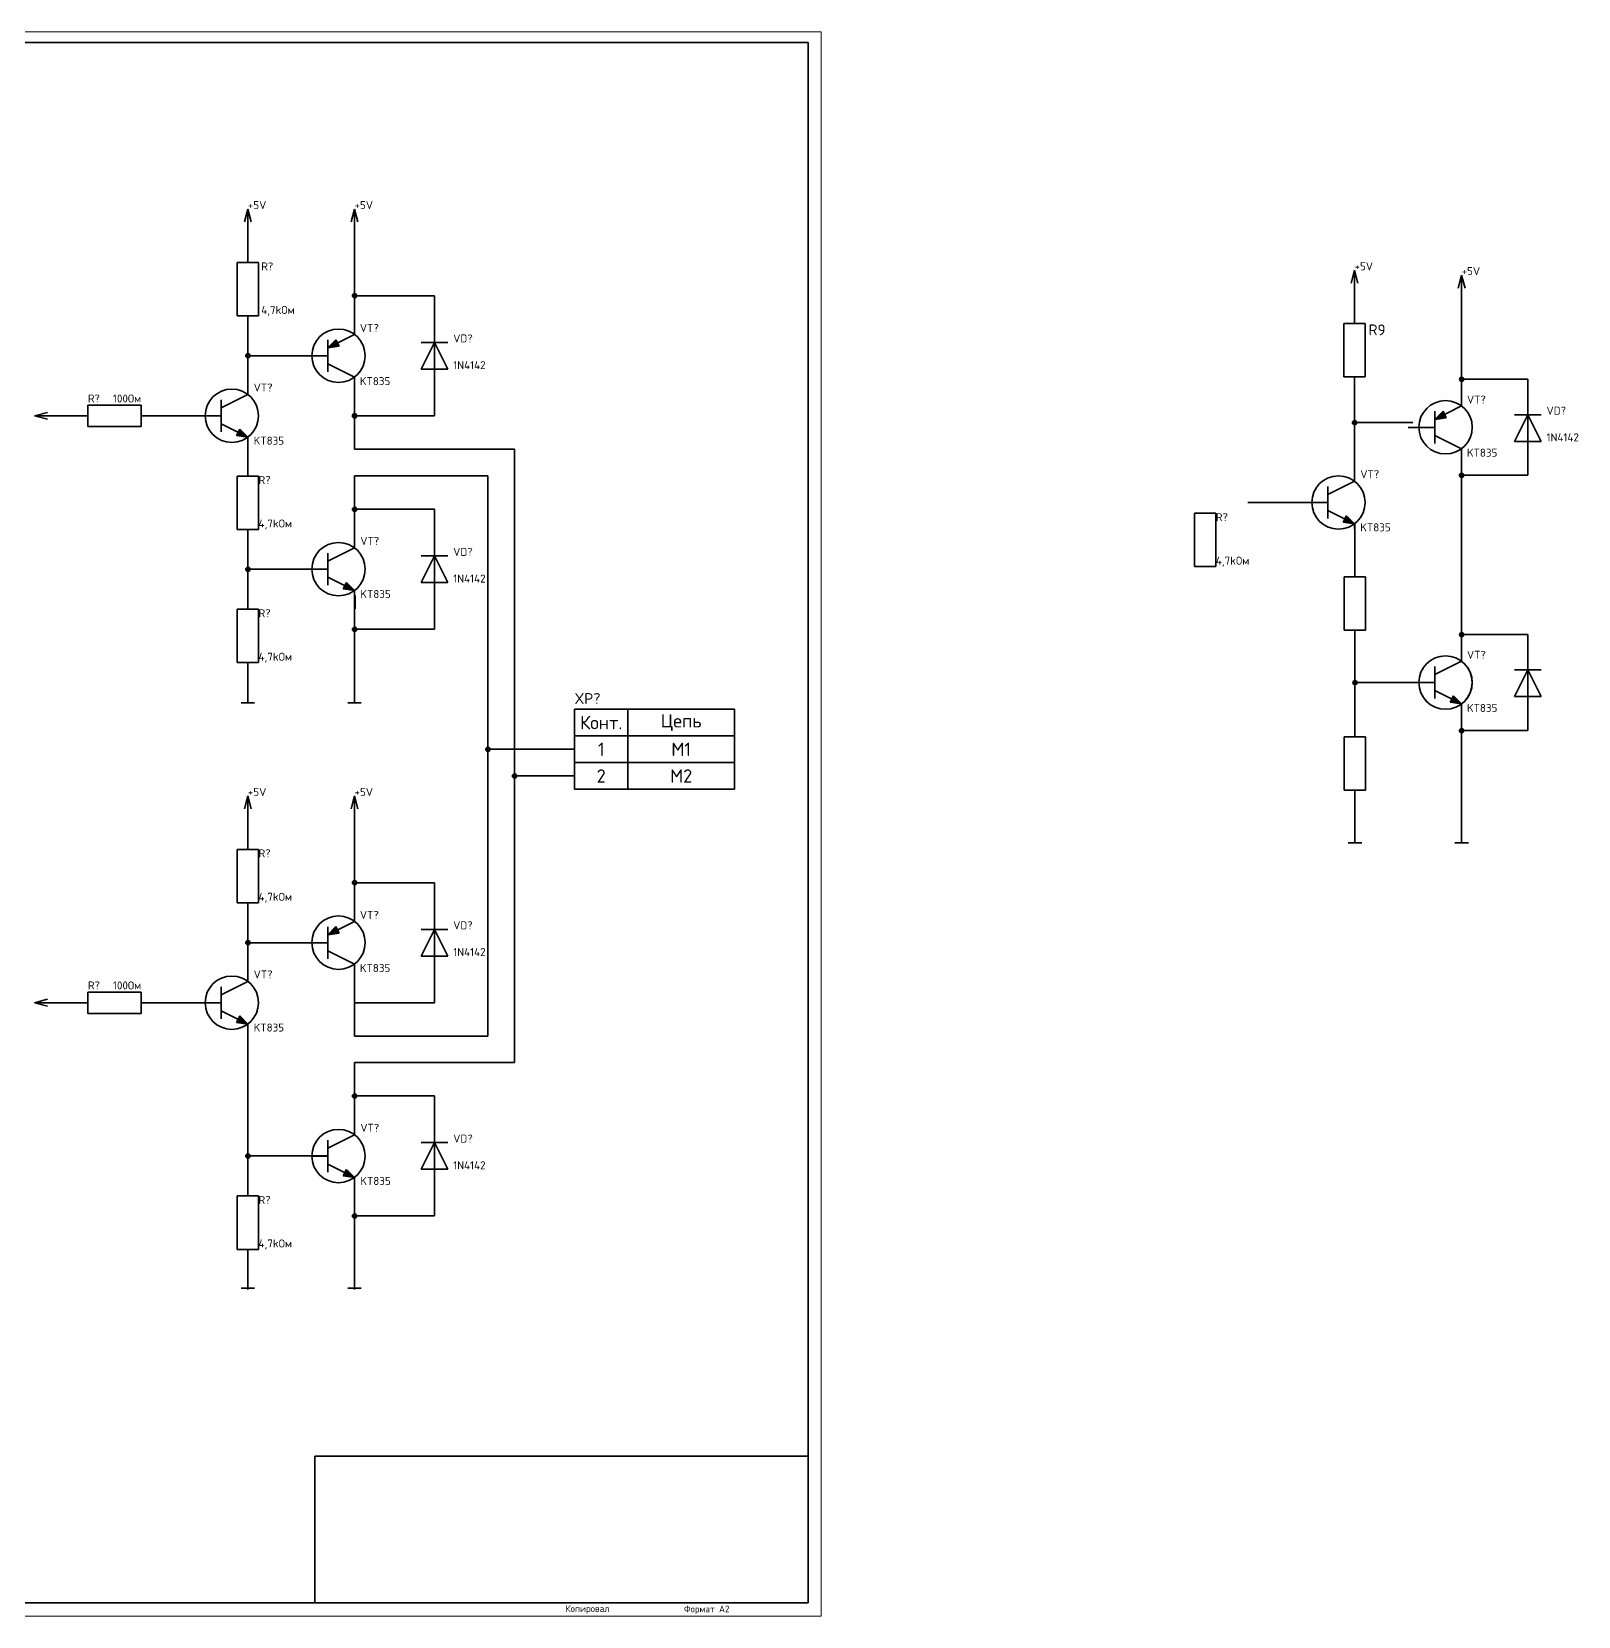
# Model space of a CAD drawing. Header units: millimetres. Extents: x 1850 to 4414, y 604 to 1491.
# Drawn here: x 3834 to 4414, y 628 to 1222 of the extents above; entities that cross this region are included whole.
import ezdxf

# ---------------------------------------------------------------- set-up
doc = ezdxf.new("R2010")
doc.units = ezdxf.units.MM
doc.layers.get('0').update_dxf_attribs({"lineweight": 25})
for name, color, linetype, lineweight in [('Text', 7, 'Continuous', 18), ('Основная толстая', 7, 'Continuous', 50), ('Основная тонкая', 7, 'Continuous', 25), ('Рамка сплошная толстая', 7, 'Continuous', 60), ('Рамка сплошная тонкая', 7, 'Continuous', 30)]:
    doc.layers.add(name, color=color, linetype=linetype, lineweight=lineweight)
doc.layers.add('Текст', color=7, linetype='Continuous')
doc.styles.get("Standard").update_dxf_attribs({"font": 'isocpeur.ttf'})

msp = doc.modelspace()

# ---------------------------------------------------------------- hatches: boundary and pattern name
at = {"layer": 'Text', "lineweight": 35}
h = msp.add_hatch(color=256, dxfattribs=at)
h.dxf.hatch_style = 1
h.paths.add_polyline_path([(3955.8, 1122.5, 1), (3954.2, 1122.5, 1)])
h = msp.add_hatch(color=256, dxfattribs=at)
h.dxf.hatch_style = 1
h.paths.add_polyline_path([(3915.8, 1100, 1), (3914.2, 1100, 1)])
h = msp.add_hatch(color=256, dxfattribs=at)
h.dxf.hatch_style = 1
h.paths.add_polyline_path([(4370.97, 1091.19, 1), (4369.37, 1091.19, 1)])
h = msp.add_hatch(color=256, dxfattribs=at)
h.dxf.hatch_style = 1
h.paths.add_polyline_path([(3955.8, 1077.5, 1), (3954.2, 1077.5, 1)])
h = msp.add_hatch(color=256, dxfattribs=at)
h.dxf.hatch_style = 1
h.paths.add_polyline_path([(4330.8, 1075, 1), (4329.2, 1075, 1)])
h = msp.add_hatch(color=256, dxfattribs=at)
h.dxf.hatch_style = 1
h.paths.add_polyline_path([(4370.94, 1055.21, 1), (4369.34, 1055.21, 1)])
h = msp.add_hatch(color=256, dxfattribs=at)
h.dxf.hatch_style = 1
h.paths.add_polyline_path([(3955.8, 1042.5, 1), (3954.2, 1042.5, 1)])
h = msp.add_hatch(color=256, dxfattribs=at)
h.dxf.hatch_style = 1
h.paths.add_polyline_path([(3915.8, 1020, 1), (3914.2, 1020, 1)])
h = msp.add_hatch(color=256, dxfattribs=at)
h.dxf.hatch_style = 1
h.paths.add_polyline_path([(3955.8, 997.5, 1), (3954.2, 997.5, 1)])
h = msp.add_hatch(color=256, dxfattribs=at)
h.dxf.hatch_style = 1
h.paths.add_polyline_path([(4370.97, 995.5, 1), (4369.37, 995.5, 1)])
h = msp.add_hatch(color=256, dxfattribs=at)
h.dxf.hatch_style = 1
h.paths.add_polyline_path([(4330.97, 977.5, 1), (4329.37, 977.5, 1)])
h = msp.add_hatch(color=256, dxfattribs=at)
h.dxf.hatch_style = 1
h.paths.add_polyline_path([(4370.94, 959.51, 1), (4369.34, 959.51, 1)])
h = msp.add_hatch(color=256, dxfattribs=at)
h.dxf.hatch_style = 1
h.paths.add_polyline_path([(4005.8, 952.5, 1), (4004.2, 952.5, 1)])
h = msp.add_hatch(color=256, dxfattribs=at)
h.dxf.hatch_style = 1
h.paths.add_polyline_path([(4015.8, 942.5, 1), (4014.2, 942.5, 1)])
h = msp.add_hatch(color=256, dxfattribs=at)
h.dxf.hatch_style = 1
h.paths.add_polyline_path([(3955.8, 902.5, 1), (3954.2, 902.5, 1)])
h = msp.add_hatch(color=256, dxfattribs=at)
h.dxf.hatch_style = 1
h.paths.add_polyline_path([(3915.8, 880, 1), (3914.2, 880, 1)])
h = msp.add_hatch(color=256, dxfattribs=at)
h.dxf.hatch_style = 1
h.paths.add_polyline_path([(3955.8, 822.56, 1), (3954.2, 822.56, 1)])
h = msp.add_hatch(color=256, dxfattribs=at)
h.dxf.hatch_style = 1
h.paths.add_polyline_path([(3915.8, 800.06, 1), (3914.2, 800.06, 1)])
h = msp.add_hatch(color=256, dxfattribs=at)
h.dxf.hatch_style = 1
h.paths.add_polyline_path([(3955.8, 777.56, 1), (3954.2, 777.56, 1)])
at = {"layer": 'Основная толстая', "lineweight": 35, "ltscale": 0.5}
h = msp.add_hatch(color=256, dxfattribs=at)
h.dxf.hatch_style = 1
h.paths.add_polyline_path([(3948.64, 1104.82), (3948.03, 1106.03), (3945, 1103)])
h.paths.add_polyline_path([(3948.64, 1104.82), (3945, 1103), (3949.24, 1103.61)])
h = msp.add_hatch(color=256, dxfattribs=at)
h.dxf.hatch_style = 1
h.paths.add_polyline_path([(4363.8, 1078.01), (4363.2, 1079.22), (4360.17, 1076.19)])
h.paths.add_polyline_path([(4363.8, 1078.01), (4360.17, 1076.19), (4364.41, 1076.8)])
h = msp.add_hatch(color=256, dxfattribs=at)
h.dxf.hatch_style = 1
h.paths.add_polyline_path([(3948.64, 884.82), (3948.03, 886.03), (3945, 883)])
h.paths.add_polyline_path([(3948.64, 884.82), (3945, 883), (3949.24, 883.61)])
at = {"layer": 'Основная тонкая', "lineweight": 35, "ltscale": 0.5}
h = msp.add_hatch(color=256, dxfattribs=at)
h.dxf.hatch_style = 1
h.paths.add_polyline_path([(3911.97, 1072.53), (3911.37, 1071.32), (3914.97, 1069.51, 0.000264), (3914.98, 1069.52)])
h.paths.add_polyline_path([(3911.37, 1071.32), (3910.76, 1070.11), (3914.96, 1069.51, 0.00037), (3914.97, 1069.51)])
h.paths.add_polyline_path([(3914.97, 1069.51, -0.00037), (3914.96, 1069.51), (3915, 1069.5)])
h.paths.add_polyline_path([(3914.98, 1069.52, -0.000264), (3914.97, 1069.51), (3915, 1069.5)])
h = msp.add_hatch(color=256, dxfattribs=at)
h.dxf.hatch_style = 1
h.paths.add_polyline_path([(4326.97, 1040.03), (4326.37, 1038.82), (4329.97, 1037.01, 0.000264), (4329.98, 1037.02)])
h.paths.add_polyline_path([(4326.37, 1038.82), (4325.76, 1037.61), (4329.96, 1037.01, 0.00037), (4329.97, 1037.01)])
h.paths.add_polyline_path([(4329.97, 1037.01, -0.00037), (4329.96, 1037.01), (4330, 1037)])
h.paths.add_polyline_path([(4329.98, 1037.02, -0.000264), (4329.97, 1037.01), (4330, 1037)])
h = msp.add_hatch(color=256, dxfattribs=at)
h.dxf.hatch_style = 1
h.paths.add_polyline_path([(3951.97, 1015.03), (3951.37, 1013.82), (3954.97, 1012.01, 0.000264), (3954.98, 1012.02)])
h.paths.add_polyline_path([(3951.37, 1013.82), (3950.76, 1012.61), (3954.96, 1012.01, 0.00037), (3954.97, 1012.01)])
h.paths.add_polyline_path([(3954.97, 1012.01, -0.00037), (3954.96, 1012.01), (3955, 1012)])
h.paths.add_polyline_path([(3954.98, 1012.02, -0.000264), (3954.97, 1012.01), (3955, 1012)])
h = msp.add_hatch(color=256, dxfattribs=at)
h.dxf.hatch_style = 1
h.paths.add_polyline_path([(4367.11, 972.53), (4366.51, 971.32), (4370.11, 969.51, 0.000264), (4370.12, 969.52)])
h.paths.add_polyline_path([(4366.51, 971.32), (4365.9, 970.11), (4370.1, 969.51, 0.00037), (4370.11, 969.51)])
h.paths.add_polyline_path([(4370.11, 969.51, -0.00037), (4370.1, 969.51), (4370.14, 969.5)])
h.paths.add_polyline_path([(4370.12, 969.52, -0.000264), (4370.11, 969.51), (4370.14, 969.5)])
h = msp.add_hatch(color=256, dxfattribs=at)
h.dxf.hatch_style = 1
h.paths.add_polyline_path([(3911.97, 852.53), (3911.37, 851.32), (3914.97, 849.51, 0.000264), (3914.98, 849.52)])
h.paths.add_polyline_path([(3911.37, 851.32), (3910.76, 850.11), (3914.96, 849.51, 0.00037), (3914.97, 849.51)])
h.paths.add_polyline_path([(3914.97, 849.51, -0.00037), (3914.96, 849.51), (3915, 849.5)])
h.paths.add_polyline_path([(3914.98, 849.52, -0.000264), (3914.97, 849.51), (3915, 849.5)])
h = msp.add_hatch(color=256, dxfattribs=at)
h.dxf.hatch_style = 1
h.paths.add_polyline_path([(3951.97, 795.03), (3951.37, 793.82), (3954.97, 792.01, 0.000264), (3954.98, 792.02)])
h.paths.add_polyline_path([(3951.37, 793.82), (3950.76, 792.61), (3954.96, 792.01, 0.00037), (3954.97, 792.01)])
h.paths.add_polyline_path([(3954.97, 792.01, -0.00037), (3954.96, 792.01), (3955, 792)])
h.paths.add_polyline_path([(3954.98, 792.02, -0.000264), (3954.97, 792.01), (3955, 792)])

# ---------------------------------------------------------------- linework, layer by layer
at = {"lineweight": 35}
for p, q in [((4057.5, 967.5), (4037.5, 967.5)), ((4097.5, 967.5), (4057.5, 967.5)), ((4057.5, 967.5), (4057.5, 957.5)), ((4097.5, 957.5), (4097.5, 967.5)), ((4097.5, 967.5), (4097.5, 947.5)), ((4037.5, 957.5), (4057.5, 957.5)), ((4057.5, 957.5), (4097.5, 957.5)), ((4057.5, 937.5), (4057.5, 957.5)), ((4037.5, 947.5), (4057.5, 947.5)), ((4057.5, 947.5), (4097.5, 947.5)), ((4097.5, 947.5), (4097.5, 937.5)), ((4037.5, 937.5), (4057.5, 937.5)), ((4097.5, 937.5), (4057.5, 937.5))]:
    msp.add_line(p, q, dxfattribs=at)
at = {"layer": 'Text', "lineweight": 35}
for p, q in [((3310, 1217.5), (4125.16, 1217.5)), ((3915, 1155), (3913.71, 1150.17)), ((3915, 1155), (3916.29, 1150.17)), ((3955, 1155), (3953.71, 1150.17)), ((3955, 1155), (3955, 1120)), ((3955, 1155), (3956.29, 1150.17)), ((4330, 1132.06), (4328.71, 1127.23)), ((4330, 1132.06), (4331.29, 1127.23)), ((4370.17, 1130.25), (4368.87, 1125.42)), ((4370.17, 1130.25), (4371.46, 1125.42)), ((3955, 1122.5), (3985, 1122.5)), ((3955, 1115), (3955, 1120)), ((3985, 1122.5), (3985, 1120)), ((3985, 1120), (3985, 1110)), ((3915, 1105), (3915, 1090)), ((3980, 1095), (3985, 1105)), ((3980, 1105), (3990, 1105)), ((3985, 1105), (3985, 1095)), ((3985, 1105), (3990, 1095)), ((3935, 1100), (3915, 1100)), ((3980, 1095), (3990, 1095)), ((4370.17, 1088.19), (4370.17, 1093.19)), ((3915, 1090), (3915, 1087.5)), ((3985, 1080), (3985, 1090)), ((4370.17, 1081.19), (4370.17, 1091.19)), ((4370.17, 1091.19), (4395, 1091.19)), ((4395, 1077.94), (4395, 1091.19)), ((3955, 1085), (3955, 1080)), ((4330, 1082.06), (4330, 1067.06)), ((3835, 1077.5), (3839.83, 1078.79)), ((3845, 1077.5), (3835, 1077.5)), ((3835, 1077.5), (3839.83, 1076.21)), ((3895.6, 1077.5), (3885, 1077.5)), ((3895.6, 1077.5), (3899, 1077.5)), ((3955, 1080), (3955, 1065)), ((3955, 1077.5), (3985, 1077.5)), ((3985, 1080), (3985, 1077.5)), ((4390, 1067.94), (4395, 1077.94)), ((4390, 1077.94), (4400, 1077.94)), ((4395, 1077.94), (4395, 1067.94)), ((4395, 1077.94), (4400, 1067.94)), ((4350, 1075), (4330, 1075)), ((4330, 1055), (4330, 1075)), ((4330, 1075), (4351.86, 1075)), ((4395, 1070.44), (4395, 1060.44)), ((3955, 1065), (4015, 1065)), ((4015, 1065), (4015, 1055)), ((4330, 1062), (4330, 1067.06)), ((4370.14, 1065.21), (4370.14, 1055.21)), ((4390, 1067.94), (4400, 1067.94)), ((4370.17, 1058.19), (4370.17, 1053.19)), ((4395, 1055.21), (4395, 1060.44)), ((3955, 1042.5), (3955, 1055)), ((3955, 1055), (4005, 1055)), ((4005, 847.5), (4005, 1055)), ((4015, 835.06), (4015, 1055)), ((4370.14, 1055.21), (4395, 1055.21)), ((4370.17, 1053.19), (4370.17, 1028.19)), ((3985, 1042.5), (3955, 1042.5)), ((3955, 1040), (3955, 1042.5)), ((3955, 1040), (3955, 1030)), ((3985, 1042.5), (3985, 1040)), ((3985, 1040), (3985, 1025)), ((4315, 1045), (4300, 1045)), ((4330.17, 1037.19), (4330.17, 1017.19)), ((4370.17, 1032.5), (4370.17, 997.5)), ((3915, 1025), (3915, 1005)), ((3980, 1015), (3985, 1025)), ((3980, 1025), (3990, 1025)), ((3985, 1025), (3985, 1015)), ((3985, 1025), (3990, 1015)), ((3935.6, 1020.06), (3915, 1020.06)), ((3980, 1015), (3990, 1015)), ((3985, 1000), (3985, 1015)), ((3955, 1005), (3955, 1000)), ((3955, 1000), (3955, 975)), ((3985, 1000), (3985, 997.5)), ((3955, 997.5), (3985, 997.5)), ((4330.17, 997.19), (4330.17, 977.19)), ((4370.17, 992.5), (4370.17, 997.5)), ((4370.17, 985.5), (4370.17, 995.5)), ((4370.17, 995.5), (4395, 995.5)), ((4395, 982.25), (4395, 995.5)), ((4390, 972.25), (4395, 982.25)), ((4390, 982.25), (4400, 982.25)), ((4395, 982.25), (4395, 972.25)), ((4395, 982.25), (4400, 972.25)), ((4350.17, 977.5), (4330.17, 977.5)), ((4330.17, 977.5), (4352.03, 977.5)), ((4330.17, 977.19), (4330.17, 957.19)), ((4395, 974.75), (4395, 964.75)), ((4370.14, 969.51), (4370.14, 959.51)), ((4390, 972.25), (4400, 972.25)), ((4037.5, 967.5), (4037.5, 937.5)), ((4370.17, 962.5), (4370.17, 957.5)), ((4395, 959.51), (4395, 964.75)), ((4370.14, 959.51), (4395, 959.51)), ((4370.17, 957.5), (4370.17, 917.81)), ((4037.5, 952.5), (4005, 952.5)), ((4037.5, 942.5), (4015, 942.5)), ((3915, 935), (3913.71, 930.17)), ((3915, 935), (3916.29, 930.17)), ((3955, 935), (3953.71, 930.17)), ((3955, 935), (3956.29, 930.17)), ((3955, 935), (3955, 902.5)), ((4330.17, 937.19), (4330.17, 917.5)), ((3955, 902.5), (3985, 902.5)), ((3955, 902.5), (3955, 890)), ((3985, 902.5), (3985, 900)), ((3985, 900), (3985, 890)), ((3915, 885), (3915, 867.5)), ((3935, 880), (3915, 880)), ((3980, 875), (3985, 885)), ((3980, 885), (3990, 885)), ((3985, 885), (3985, 875)), ((3985, 885), (3990, 875)), ((3980, 875), (3990, 875)), ((3955, 870), (3955, 857.5)), ((3985, 860), (3985, 870)), ((3835, 857.5), (3839.83, 858.79)), ((3845, 857.5), (3835, 857.5)), ((3835, 857.5), (3839.83, 856.21)), ((3900, 857.5), (3885, 857.5)), ((3955, 857.5), (3985, 857.5)), ((3955, 857.5), (3955, 845)), ((3985, 860), (3985, 857.5)), ((3955, 845), (4005, 845)), ((4005, 845), (4005, 847.5)), ((3955, 822.56), (3955, 835.06)), ((3955, 835.06), (4015, 835.06)), ((3985, 822.56), (3955, 822.56)), ((3955, 820.06), (3955, 822.56)), ((3955, 820.06), (3955, 810)), ((3985, 822.56), (3985, 820.06)), ((3985, 820.06), (3985, 810.06)), ((3915, 805.06), (3915, 785.06)), ((3980, 795.06), (3985, 805.06)), ((3980, 805.06), (3990, 805.06)), ((3985, 805.06), (3985, 795.06)), ((3985, 805.06), (3990, 795.06)), ((3935.6, 800.12), (3915, 800.12)), ((3980, 795.06), (3990, 795.06)), ((3985, 780.06), (3985, 790.06)), ((3955, 785.06), (3955, 780.06)), ((3955, 780.06), (3955, 755.06)), ((3985, 780.06), (3985, 777.56)), ((3955, 777.56), (3985, 777.56))]:
    msp.add_line(p, q, dxfattribs=at)
for centre in [(3955, 1122.5), (3915, 1100), (4370.17, 1091.19), (3955, 1077.5), (4330, 1075), (4370.14, 1055.21), (3955, 1042.5), (3915, 1020), (3955, 997.5), (4370.17, 995.5), (4330.17, 977.5), (4370.14, 959.51), (4005, 952.5), (4015, 942.5), (3955, 902.5), (3915, 880), (3955, 822.56), (3915, 800.06), (3955, 777.56)]:
    msp.add_circle(centre, 0.8, dxfattribs=at)
at = {"layer": 'Основная толстая', "lineweight": 35, "ltscale": 2}
for p, q in [((3911, 1135), (3911, 1115)), ((3919, 1135), (3911, 1135)), ((3919, 1115), (3919, 1135)), ((3919, 1115), (3911, 1115)), ((4326, 1112.06), (4334, 1112.06)), ((4326, 1112.06), (4326, 1092.06)), ((4334, 1092.06), (4334, 1112.06)), ((3955, 1108), (3945, 1103)), ((3945, 1103), (3948.03, 1106.03)), ((3945, 1094), (3945, 1106)), ((3945, 1100), (3939, 1100)), ((3949.24, 1103.61), (3945, 1103)), ((3955, 1092), (3945, 1097)), ((4326, 1092.06), (4334, 1092.06)), ((3875, 1081.5), (3855, 1081.5)), ((3855, 1081.5), (3855, 1073.5)), ((3875, 1081.5), (3875, 1073.5)), ((3915, 1085.5), (3905, 1080.5)), ((3905, 1083.5), (3905, 1071.5)), ((4370.17, 1081.19), (4360.17, 1076.19)), ((3905, 1077.5), (3899, 1077.5)), ((4360.17, 1076.19), (4363.2, 1079.22)), ((4360.17, 1067.19), (4360.17, 1079.19)), ((4364.41, 1076.8), (4360.17, 1076.19)), ((3855, 1073.5), (3875, 1073.5)), ((3915, 1069.5), (3905, 1074.5)), ((4360.17, 1073.19), (4354.17, 1073.19)), ((4370.17, 1065.19), (4360.17, 1070.19)), ((3911, 1054.94), (3911, 1034.94)), ((3919, 1054.94), (3911, 1054.94)), ((3919, 1034.94), (3919, 1054.94)), ((4330, 1053), (4320, 1048)), ((4320, 1051), (4320, 1039)), ((4270, 1041), (4270, 1021)), ((4278, 1041), (4270, 1041)), ((4278, 1021), (4278, 1041)), ((4320, 1045), (4314, 1045)), ((4330, 1037), (4320, 1042)), ((3919, 1034.94), (3911, 1034.94)), ((3955, 1028), (3945, 1023)), ((3945, 1026), (3945, 1014)), ((3945, 1020), (3939, 1020)), ((3955, 1012), (3945, 1017)), ((4278, 1021), (4270, 1021)), ((4326.17, 1017.19), (4334.17, 1017.19)), ((4326.17, 1017.19), (4326.17, 997.19)), ((4334.17, 997.19), (4334.17, 1017.19)), ((3911, 1005), (3911, 985)), ((3919, 1005), (3911, 1005)), ((3919, 985), (3919, 1005)), ((4326.17, 997.19), (4334.17, 997.19)), ((3919, 985), (3911, 985)), ((4370.14, 985.5), (4360.14, 980.5)), ((4360.14, 983.5), (4360.14, 971.5)), ((4360.14, 977.5), (4354.14, 977.5)), ((4370.14, 969.5), (4360.14, 974.5)), ((3912.46, 969.92), (3917.54, 969.92)), ((3952.46, 969.92), (3957.54, 969.92)), ((4326.17, 957.19), (4334.17, 957.19)), ((4326.17, 957.19), (4326.17, 937.19)), ((4334.17, 937.19), (4334.17, 957.19)), ((4326.17, 937.19), (4334.17, 937.19)), ((3911, 915), (3911, 895)), ((3919, 915), (3911, 915)), ((3919, 895), (3919, 915)), ((4327.63, 917.5), (4332.71, 917.5)), ((4367.63, 917.5), (4372.71, 917.5)), ((3919, 895), (3911, 895)), ((3955, 888), (3945, 883)), ((3945, 883), (3948.03, 886.03)), ((3945, 874), (3945, 886)), ((3945, 880), (3939, 880)), ((3949.24, 883.61), (3945, 883)), ((3955, 872), (3945, 877)), ((3875, 861.5), (3855, 861.5)), ((3855, 861.5), (3855, 853.5)), ((3875, 861.5), (3875, 853.5)), ((3915, 865.5), (3905, 860.5)), ((3905, 863.5), (3905, 851.5)), ((3905, 857.5), (3899, 857.5)), ((3855, 853.5), (3875, 853.5)), ((3915, 849.5), (3905, 854.5)), ((3955, 808), (3945, 803)), ((3945, 806), (3945, 794)), ((3945, 800), (3939, 800)), ((3955, 792), (3945, 797)), ((3911, 785.06), (3911, 765.06)), ((3919, 785.06), (3911, 785.06)), ((3919, 765.06), (3919, 785.06)), ((3919, 765.06), (3911, 765.06)), ((3912.46, 750.48), (3917.54, 750.48)), ((3952.46, 750.48), (3957.54, 750.48))]:
    msp.add_line(p, q, dxfattribs=at)
at = {"layer": 'Основная толстая', "lineweight": 35, "ltscale": 0.5}
for p, q in [((3949.24, 1103.61), (3948.03, 1106.03)), ((4364.41, 1076.8), (4363.2, 1079.22)), ((3949.24, 883.61), (3948.03, 886.03))]:
    msp.add_line(p, q, dxfattribs=at)
for centre in [(3948.98, 1100.02), (3908.98, 1077.52), (4364.14, 1073.21), (4323.98, 1045.02), (3948.98, 1020.02), (4364.12, 977.52), (4364.14, 977.52), (3948.98, 880.02), (3908.98, 857.52), (3948.98, 800.02)]:
    msp.add_circle(centre, 10, dxfattribs=at)
at = {"layer": 'Основная тонкая', "lineweight": 35, "ltscale": 2}
for p, q in [((3915, 1135), (3915, 1155)), ((4330, 1112.06), (4330, 1132.06)), ((4370.17, 1091.19), (4370.17, 1130.25)), ((3915, 1115), (3915, 1105)), ((3955, 1110), (3955, 1115)), ((3955, 1108), (3955, 1110)), ((3985, 1105), (3985, 1110)), ((3940, 1100), (3935, 1100)), ((3940, 1100), (3935, 1100)), ((3985, 1095), (3985, 1090)), ((3915, 1087.5), (3915, 1085.5)), ((3955, 1090), (3955, 1092)), ((3955, 1090), (3955, 1085)), ((4330, 1092.06), (4330, 1082.06)), ((4370.17, 1083.19), (4370.17, 1088.19)), ((4370.17, 1081.19), (4370.17, 1083.19)), ((3855, 1077.5), (3845, 1077.5)), ((3875, 1077.5), (3885, 1077.5)), ((3915, 1069.5), (3910.76, 1070.11)), ((3911.97, 1072.53), (3915, 1069.5)), ((3915, 1069.5), (3915, 1067.5)), ((4355.17, 1073.19), (4350.17, 1073.19)), ((3915, 1067.44), (3915, 1062.44)), ((3915, 1054.94), (3915, 1064.94)), ((4370.17, 1063.19), (4370.17, 1065.19)), ((4370.17, 1063.19), (4370.17, 1058.19)), ((4330, 1055), (4330, 1053)), ((4290, 1045), (4300, 1045)), ((4326.97, 1040.03), (4330, 1037)), ((3915, 1034.94), (3915, 1024.94)), ((4330, 1037), (4325.76, 1037.61)), ((4330, 1037), (4330, 1035)), ((4330.17, 1035.19), (4330.17, 1030.19)), ((3955, 1030), (3955, 1028)), ((4330.17, 1020.25), (4330.17, 1030.25)), ((3935.6, 1020.06), (3945, 1020)), ((3955, 1012), (3950.76, 1012.61)), ((3951.97, 1015.03), (3955, 1012)), ((3955, 1012), (3955, 1010)), ((3955, 1010), (3955, 1005)), ((3955.17, 1010.19), (3955.17, 1005.19)), ((4370.17, 987.5), (4370.17, 992.5)), ((4370.14, 987.5), (4370.14, 985.5)), ((4370.17, 985.5), (4370.17, 987.5)), ((3915, 985), (3915, 975)), ((3915, 975), (3915, 969.92)), ((3955, 975), (3955, 969.92)), ((4355.17, 977.5), (4350.17, 977.5)), ((4370.14, 969.5), (4365.9, 970.11)), ((4367.11, 972.53), (4370.14, 969.5)), ((4370.14, 969.5), (4370.14, 967.5)), ((4370.17, 967.5), (4370.17, 969.5)), ((4370.17, 967.5), (4370.17, 962.5)), ((3915, 915), (3915, 935)), ((3915, 895), (3915, 885)), ((3955, 890), (3955, 895)), ((3955, 888), (3955, 890)), ((3985, 885), (3985, 890)), ((3940, 880), (3935, 880)), ((3985, 875), (3985, 870)), ((3915, 867.5), (3915, 865.5)), ((3955, 870), (3955, 872)), ((3855, 857.5), (3845, 857.5)), ((3875, 857.5), (3885, 857.5)), ((3915, 849.5), (3910.76, 850.11)), ((3911.97, 852.53), (3915, 849.5)), ((3915, 849.5), (3915, 847.5)), ((3915, 847.44), (3915, 842.44)), ((3915, 842.44), (3915, 805)), ((3955, 810), (3955, 808)), ((3985, 805.06), (3985, 810.06)), ((3935.6, 800.12), (3945, 800.06)), ((3955, 792), (3950.76, 792.61)), ((3951.97, 795.03), (3955, 792)), ((3955, 792), (3955, 790)), ((3955, 790.06), (3955, 785.06)), ((3985, 795.06), (3985, 790.06)), ((3915, 765.06), (3915, 755.06)), ((3915, 755.06), (3915, 749.98)), ((3955, 755.06), (3955, 749.98))]:
    msp.add_line(p, q, dxfattribs=at)
at = {"layer": 'Основная тонкая', "lineweight": 35, "ltscale": 0.5}
for p, q in [((3911.97, 1072.53), (3910.76, 1070.11)), ((4326.97, 1040.03), (4325.76, 1037.61)), ((3951.97, 1015.03), (3950.76, 1012.61)), ((4367.11, 972.53), (4365.9, 970.11)), ((3911.97, 852.53), (3910.76, 850.11)), ((3951.97, 795.03), (3950.76, 792.61))]:
    msp.add_line(p, q, dxfattribs=at)
at = {"layer": 'Рамка сплошная толстая', "lineweight": 35}
for p, q in [((4125.16, 632.5), (4125.16, 1217.5)), ((3298, 632.5), (4123.83, 632.5))]:
    msp.add_line(p, q, dxfattribs=at)
at = {"layer": 'Рамка сплошная толстая', "lineweight": 35, "transparency": 33554684}
for p, q in [((3940.16, 687.5), (3940.16, 632.5)), ((4125.16, 687.5), (3940.16, 687.5)), ((4125.16, 687.5), (4125.16, 632.5)), ((4125.16, 687.5), (4125.16, 632.5)), ((4125.16, 632.5), (3938.83, 632.5)), ((4125.16, 632.5), (3940.16, 632.5))]:
    msp.add_line(p, q, dxfattribs=at)
at = {"layer": 'Рамка сплошная тонкая', "lineweight": 13}
for p, q in [((3290, 1221.5), (4130, 1221.5)), ((3290, 1221.5), (4130, 1221.5)), ((4130, 627.5), (4130, 1221.5)), ((4130, 1221.5), (4130, 627.5)), ((4130, 627.5), (4130, 1221.5)), ((3290, 627.5), (4130, 627.5))]:
    msp.add_line(p, q, dxfattribs=at)

# ---------------------------------------------------------------- texts
at = {"lineweight": 35, "char_height": 5, "attachment_point": 4}
for s, width, insert in [('\\pxqc;Конт.', 20, (4037.5, 962.5)), ('\\pxqc;Цепь', 40, (4057.5, 962.5)), ('\\pxqc;1', 20, (4037.5, 952.5)), ('\\pxqc;M1', 40, (4057.5, 952.5)), ('\\pxqc;2', 20, (4037.5, 942.5)), ('\\pxqc;M2', 40, (4057.5, 942.5))]:
    msp.add_mtext_dynamic_manual_height_columns(s, width=width, gutter_width=25, heights=[10], dxfattribs=dict(at, insert=insert))
at = {"layer": 'Text', "lineweight": 35, "char_height": 3}
for s, width, gutter_width, insert, attachment_point in [('+5V', 10, 25, (3915, 1155), 7), ('+5V', 10, 25, (3955, 1155), 7), ('R?', 2.5, 12.5, (3920, 1135), 1), ('+5V', 10, 25, (4330, 1132.06), 7), ('+5V', 10, 25, (4370.17, 1130.25), 7), ('\\pxql;            4,7kОм', 13.5359, 12.5, (3920, 1115), 7), ('VT?', 2.5, 12.5, (3957, 1108.91), 7), ('VD?', 2.5, 12.5, (3992, 1105), 7), ('1N4142', 2.5, 12.5, (3992, 1095), 7), ('VT?', 2.5, 12.5, (3917.16, 1086.61), 7), ('KT835', 2.5, 12.5, (3957, 1092), 1), ('VT?', 2.5, 12.5, (4372.16, 1082.1), 7), ('VD?', 2.5, 12.5, (4402, 1077.94), 7), ('KT835', 2.5, 12.5, (3917.17, 1069.69), 1), ('1N4142', 2.5, 12.5, (4402, 1067.94), 7), ('KT835', 2.5, 12.5, (4372.17, 1065.19), 1), ('R?', 2.5, 12.5, (3919, 1054.94), 1), ('VT?', 2.5, 12.5, (4332.16, 1054.11), 7), ('R?', 2.5, 12.5, (4278, 1041), 1), ('\\pxql;            4,7kОм', 13.5359, 12.5, (3919, 1034.94), 7), ('KT835', 2.5, 12.5, (4332.17, 1037.19), 1), ('VT?', 2.5, 12.5, (3957.16, 1029.11), 7), ('VD?', 2.5, 12.5, (3992, 1025), 7), ('\\pxql;            4,7kОм', 13.5359, 12.5, (4278, 1021), 7), ('1N4142', 2.5, 12.5, (3992, 1015), 7), ('KT835', 2.5, 12.5, (3957.17, 1012.19), 1), ('R?', 2.5, 12.5, (3919, 1005), 1), ('\\pxql;            4,7kОм', 13.5359, 12.5, (3919, 985), 7), ('VT?', 2.5, 12.5, (4372.16, 986.41), 7), ('KT835', 2.5, 12.5, (4372.17, 969.5), 1), ('+5V', 10, 25, (3915, 935), 7), ('+5V', 10, 25, (3955, 935), 7), ('R?', 2.5, 12.5, (3919, 915), 1), ('\\pxql;            4,7kОм', 13.5359, 12.5, (3919, 895), 7), ('VT?', 2.5, 12.5, (3957, 888.91), 7), ('VD?', 2.5, 12.5, (3992, 885), 7), ('1N4142', 2.5, 12.5, (3992, 875), 7), ('VT?', 2.5, 12.5, (3917.16, 866.61), 7), ('KT835', 2.5, 12.5, (3957, 872), 1), ('KT835', 2.5, 12.5, (3917.17, 849.69), 1), ('VT?', 2.5, 12.5, (3957.16, 809.11), 7), ('VD?', 2.5, 12.5, (3992, 805.06), 7), ('1N4142', 2.5, 12.5, (3992, 795.06), 7), ('KT835', 2.5, 12.5, (3957.17, 792.19), 1), ('R?', 2.5, 12.5, (3919, 785.06), 1), ('\\pxql;            4,7kОм', 13.5359, 12.5, (3919, 765.06), 7)]:
    msp.add_mtext_dynamic_manual_height_columns(s, width=width, gutter_width=gutter_width, heights=[0], dxfattribs=dict(at, insert=insert, attachment_point=attachment_point))
at = {"layer": 'Text', "char_height": 3}
for s, width, insert, attachment_point in [('R?', 2.5, (3855, 1082.5), 7), ('100Ом', 7.0293, (3875, 1082.5), 9), ('R?', 2.5, (3855, 862.5), 7), ('100Ом', 7.0293, (3875, 862.5), 9)]:
    msp.add_mtext_dynamic_manual_height_columns(s, width=width, gutter_width=12.5, heights=[0], dxfattribs=dict(at, insert=insert, attachment_point=attachment_point))
at = {"layer": 'Текст', "lineweight": 35, "ltscale": 2}
for s, p in [('R9', (4335.26, 1107.7)), ('XP?', (4037.5, 969.5))]:
    msp.add_text(s, height=4.064, dxfattribs=at).set_placement(p)
at = {"layer": 'Текст', "lineweight": 35, "transparency": 33554684, "char_height": 2.5, "attachment_point": 1}
for s, width, insert in [('Копировал', 17, (4034.1, 631.63)), ('Формат А2', 20, (4078.55, 631.49))]:
    msp.add_mtext_dynamic_manual_height_columns(s, width=width, gutter_width=17.5, heights=[0], dxfattribs=dict(at, insert=insert))

doc.saveas('drawing.dxf')
